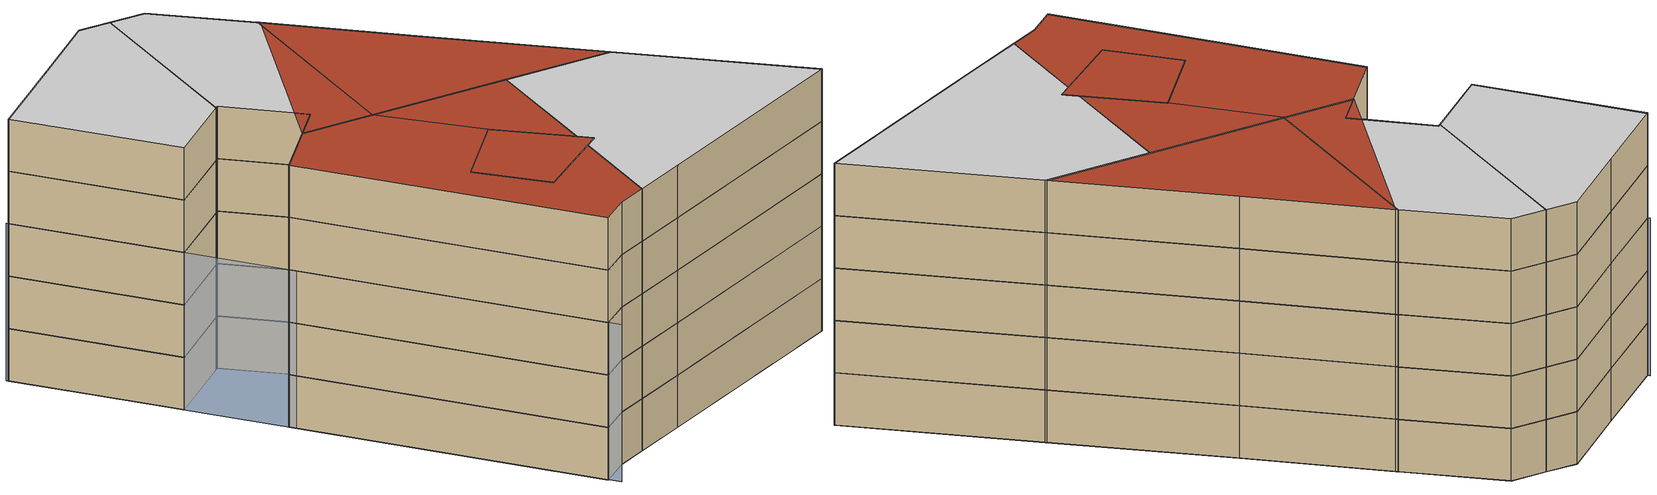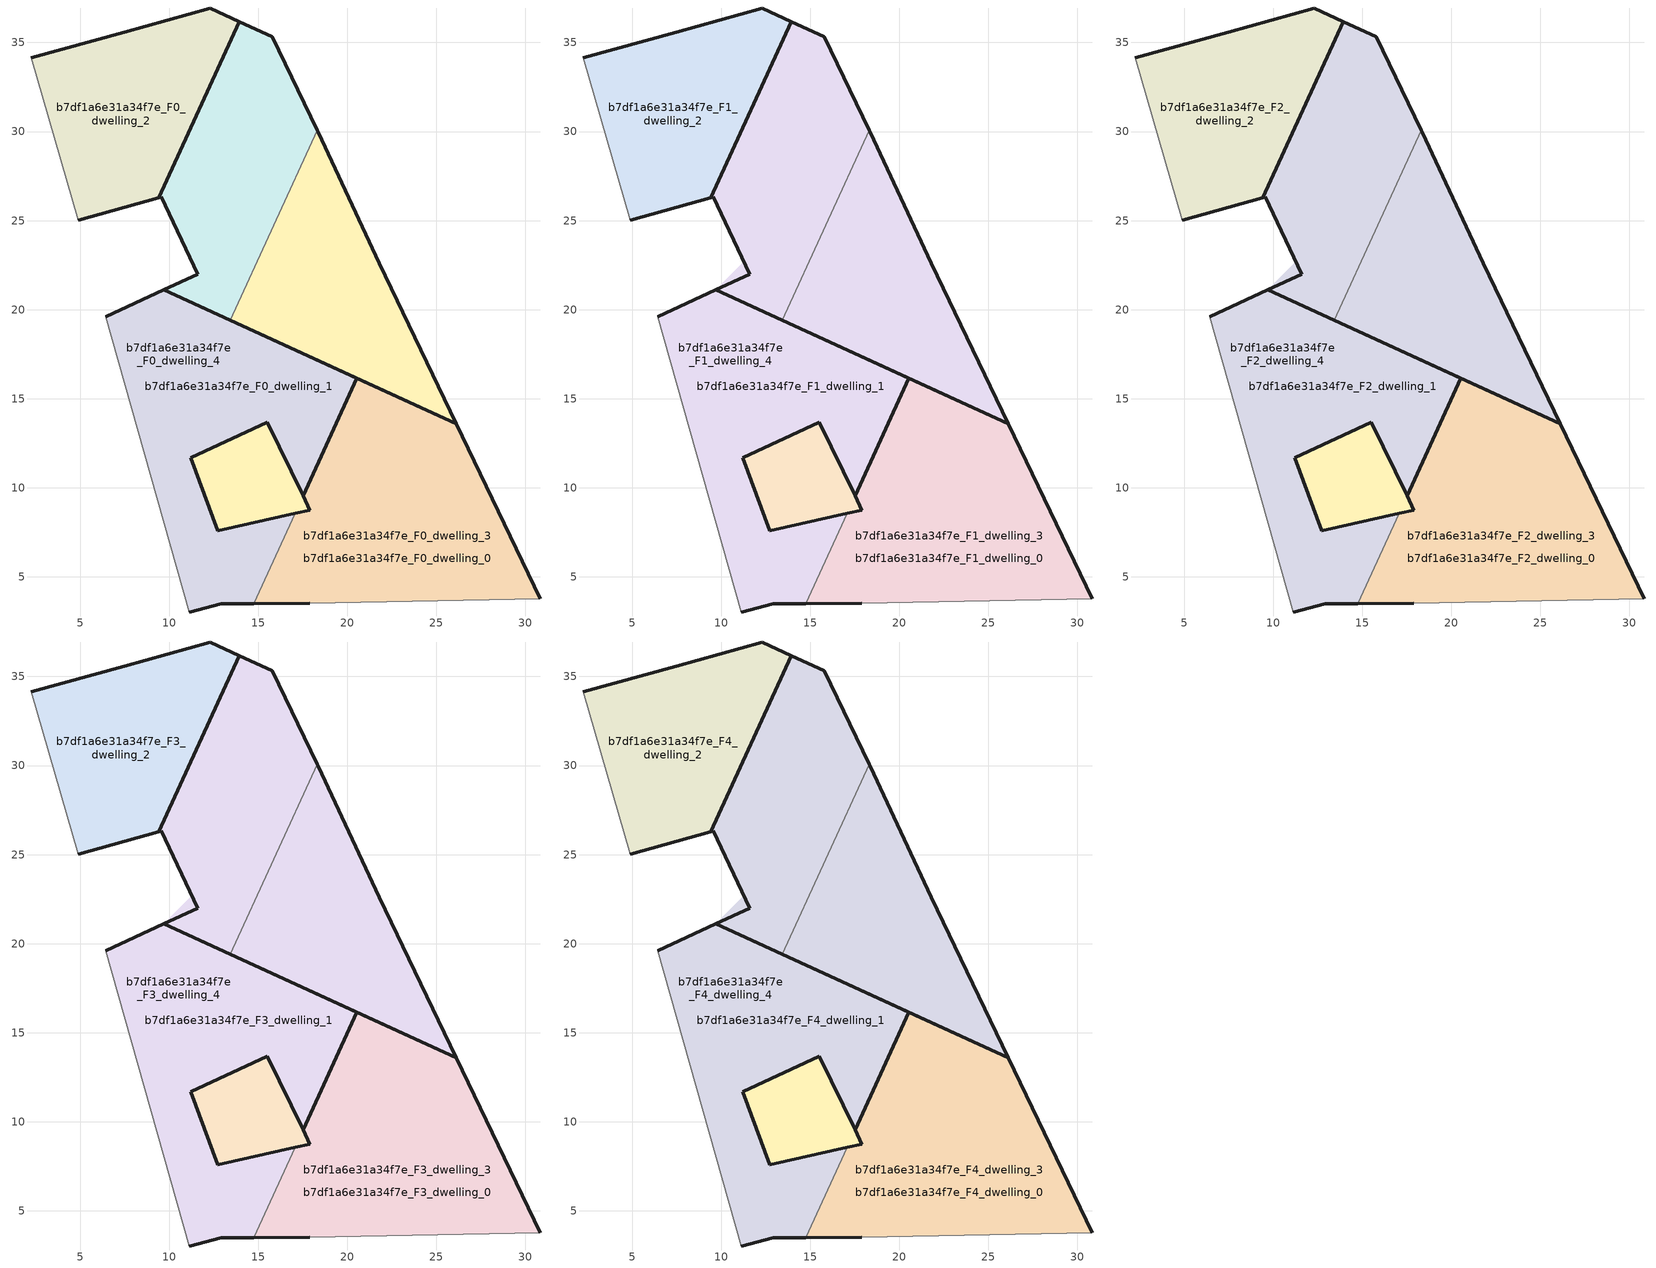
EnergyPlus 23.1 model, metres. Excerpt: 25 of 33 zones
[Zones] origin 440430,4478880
b7df1a6e31a34f7e_F0_dwelling_0
 floor ground (EU_floor_Construction): 30.82,3.78 26.11,13.6 20.54,16.15 17.52,9.55 17.9,8.75 17.07,8.56 14.75,3.5 17.9,3.53 z0; 26.11,13.6 21.79,22.61 18.37,29.95 18.31,30.07 13.43,19.4 20.54,16.15 z0; 14.75,3.5 17.07,8.56 12.74,7.59 11.23,11.69 15.52,13.68 13.43,19.4 9.71,21.11 6.44,19.61 11.14,3.03 12.92,3.48 z0; 17.9,8.75 17.52,9.55 20.54,16.15 13.43,19.4 15.52,13.68 11.23,11.69 12.74,7.59 17.07,8.56 z0
 wall outside (EU_wall_Construction): 18.31,30.07 18.37,29.95 21.79,22.61 26.11,13.6 13.43,19.4 z0:3
 wall to b7df1a6e31a34f7e_F0_dwelling_1 (EU_wall_Construction): 13.43,19.4 18.31,30.07 z0:3
 roof outside (EU_floor_Construction): 13.43,19.4 15.52,13.68 11.23,11.69 12.74,7.59 17.07,8.56 14.75,3.5 12.92,3.48 11.14,3.03 6.44,19.61 9.71,21.11 z3; 18.37,29.95 21.79,22.61 26.11,13.6 20.54,16.15 13.43,19.4 18.16,29.74 z3; 18.16,29.74 13.43,19.4 9.71,21.11 z3; 15.52,13.68 17.52,9.55 17.9,8.75 17.07,8.56 12.74,7.59 11.23,11.69 z3
b7df1a6e31a34f7e_F0_dwelling_1
 floor ground (EU_floor_Construction): 13.43,19.4 18.31,30.07 15.78,35.31 13.94,36.17 9.42,26.29 9.56,26.33 11.6,21.98 9.71,21.11 z0; 14.75,3.5 17.07,8.56 12.74,7.59 11.23,11.69 15.51,13.68 17.52,9.55 20.54,16.15 13.43,19.4 9.71,21.11 6.44,19.61 11.14,3.03 12.92,3.48 z0
 wall outside (EU_wall_Construction): 13.43,19.4 9.71,21.11 11.6,21.98 9.56,26.33 9.42,26.29 13.94,36.17 15.78,35.31 18.31,30.07 z0:3
b7df1a6e31a34f7e_F0_dwelling_2
 floor ground (EU_floor_Construction): 9.42,26.29 13.94,36.17 12.32,36.94 7.49,35.58 2.27,34.14 4.89,25.03 z0
 wall outside (EU_wall_Construction): 2.27,34.14 7.49,35.58 12.32,36.94 13.94,36.17 9.42,26.29 4.89,25.03 z0:3
 wall adiabatic (EU_wall_Construction): 4.89,25.03 2.27,34.14 z0:3
b7df1a6e31a34f7e_F0_dwelling_3
 floor ground (EU_floor_Construction): 26.11,13.6 21.79,22.61 18.37,29.95 18.31,30.07 13.43,19.4 20.54,16.15 z0; 30.82,3.78 26.11,13.6 20.54,16.15 17.52,9.55 17.9,8.75 17.07,8.56 14.75,3.5 17.9,3.53 z0
 wall outside (EU_wall_Construction): 17.9,3.53 14.75,3.5 / 17.07,8.56 17.9,8.75 17.52,9.55 20.54,16.15 26.11,13.6 30.82,3.78 z0:3
 wall adiabatic (EU_wall_Construction): 30.82,3.78 17.9,3.53 z0:3
 wall to b7df1a6e31a34f7e_F0_dwelling_4 (EU_wall_Construction): 14.75,3.5 17.07,8.56 z0:3
b7df1a6e31a34f7e_F0_dwelling_4
 floor ground (EU_floor_Construction): 26.11,13.6 21.79,22.61 18.37,29.95 18.31,30.07 13.43,19.4 20.54,16.15 z0; 17.52,9.55 20.54,16.15 13.43,19.4 15.52,13.68 z0; 13.43,19.4 18.31,30.07 15.78,35.31 13.94,36.17 9.42,26.29 9.56,26.33 11.6,21.98 9.71,21.11 z0; 14.75,3.5 17.07,8.56 12.74,7.59 11.23,11.69 15.52,13.68 13.43,19.4 9.71,21.11 6.44,19.61 11.14,3.03 12.92,3.48 z0
 wall outside (EU_wall_Construction): 14.75,3.5 12.92,3.48 11.14,3.03 / 6.44,19.61 9.71,21.11 20.54,16.15 17.52,9.55 15.52,13.68 11.23,11.69 12.74,7.59 17.07,8.56 z0:3
 wall adiabatic (EU_wall_Construction): 11.14,3.03 6.44,19.61 z0:3
b7df1a6e31a34f7e_F1_dwelling_0
 floor outside (EU_floor_Construction): 26.11,13.6 21.79,22.61 18.37,29.95 18.31,30.07 13.43,19.4 20.54,16.15 z3; 14.75,3.5 17.07,8.56 12.74,7.59 11.23,11.69 15.52,13.68 13.43,19.4 9.71,21.11 6.44,19.61 11.14,3.03 12.92,3.48 z3; 17.9,8.75 17.52,9.55 20.54,16.15 13.43,19.4 15.52,13.68 11.23,11.69 12.74,7.59 17.07,8.56 z3; 30.82,3.78 26.11,13.6 20.54,16.15 17.52,9.55 17.9,8.75 17.07,8.56 14.75,3.5 17.9,3.53 z3
 wall outside (EU_wall_Construction): 18.31,30.07 18.37,29.95 21.79,22.61 26.11,13.6 13.43,19.4 z3:6
 wall to b7df1a6e31a34f7e_F1_dwelling_1 (EU_wall_Construction): 13.43,19.4 18.31,30.07 z3:6
 roof outside (EU_floor_Construction): 13.43,19.4 15.52,13.68 11.23,11.69 12.74,7.59 17.07,8.56 14.75,3.5 12.92,3.48 11.14,3.03 6.44,19.61 9.71,21.11 z6; 18.37,29.95 21.79,22.61 26.11,13.6 20.54,16.15 13.43,19.4 18.16,29.74 z6; 18.16,29.74 13.43,19.4 9.71,21.11 z6; 15.52,13.68 17.52,9.55 17.9,8.75 17.07,8.56 12.74,7.59 11.23,11.69 z6
b7df1a6e31a34f7e_F1_dwelling_1
 floor to b7df1a6e31a34f7e_F0_dwelling_1 (EU_floor_Construction): 13.43,19.4 18.31,30.07 15.78,35.31 13.94,36.17 9.42,26.29 9.56,26.33 11.6,21.98 9.71,21.11 z3; 14.75,3.5 17.07,8.56 12.74,7.59 11.23,11.69 15.51,13.68 17.52,9.55 20.54,16.15 13.43,19.4 9.71,21.11 6.44,19.61 11.14,3.03 12.92,3.48 z3
 wall outside (EU_wall_Construction): 13.43,19.4 9.71,21.11 11.6,21.98 9.56,26.33 9.42,26.29 13.94,36.17 15.78,35.31 18.31,30.07 z3:6
b7df1a6e31a34f7e_F1_dwelling_2
 floor to b7df1a6e31a34f7e_F0_dwelling_2 (EU_floor_Construction): 9.42,26.29 13.94,36.17 12.32,36.94 7.49,35.58 2.27,34.14 4.89,25.03 z3
 wall outside (EU_wall_Construction): 2.27,34.14 7.49,35.58 12.32,36.94 13.94,36.17 9.42,26.29 4.89,25.03 z3:6
 wall adiabatic (EU_wall_Construction): 4.89,25.03 2.27,34.14 z3:6
b7df1a6e31a34f7e_F1_dwelling_3
 floor to b7df1a6e31a34f7e_F0_dwelling_3 (EU_floor_Construction): 26.11,13.6 21.79,22.61 18.37,29.95 18.31,30.07 13.43,19.4 20.54,16.15 z3; 30.82,3.78 26.11,13.6 20.54,16.15 17.52,9.55 17.9,8.75 17.07,8.56 14.75,3.5 17.9,3.53 z3
 wall outside (EU_wall_Construction): 17.9,3.53 14.75,3.5 / 17.07,8.56 17.9,8.75 17.52,9.55 20.54,16.15 26.11,13.6 30.82,3.78 z3:6
 wall adiabatic (EU_wall_Construction): 30.82,3.78 17.9,3.53 z3:6
 wall to b7df1a6e31a34f7e_F1_dwelling_4 (EU_wall_Construction): 14.75,3.5 17.07,8.56 z3:6
b7df1a6e31a34f7e_F1_dwelling_4
 floor to b7df1a6e31a34f7e_F0_dwelling_4 (EU_floor_Construction): 26.11,13.6 21.79,22.61 18.37,29.95 18.16,29.74 13.43,19.4 20.54,16.15 z3; 17.52,9.55 20.54,16.15 13.43,19.4 15.52,13.68 z3; 14.75,3.5 17.07,8.56 12.74,7.59 11.23,11.69 15.52,13.68 13.43,19.4 9.71,21.11 6.44,19.61 11.14,3.03 12.92,3.48 z3; 18.16,29.74 18.37,29.95 18.31,30.07 z3; 18.16,29.74 18.31,30.07 15.78,35.31 13.94,36.17 9.42,26.29 9.56,26.33 11.27,22.7 z3; 13.43,19.4 18.16,29.74 11.27,22.7 11.6,21.98 9.71,21.11 z3; 11.6,21.98 11.27,22.7 9.71,21.11 z3
 wall outside (EU_wall_Construction): 14.75,3.5 12.92,3.48 11.14,3.03 / 6.44,19.61 9.71,21.11 20.54,16.15 17.52,9.55 15.52,13.68 11.23,11.69 12.74,7.59 17.07,8.56 z3:6
 wall adiabatic (EU_wall_Construction): 11.14,3.03 6.44,19.61 z3:6
b7df1a6e31a34f7e_F2_dwelling_0
 floor outside (EU_floor_Construction): 26.11,13.6 21.79,22.61 18.37,29.95 18.31,30.07 13.43,19.4 20.54,16.15 z6; 14.75,3.5 17.07,8.56 12.74,7.59 11.23,11.69 15.52,13.68 13.43,19.4 9.71,21.11 6.44,19.61 11.14,3.03 12.92,3.48 z6; 17.9,8.75 17.52,9.55 20.54,16.15 13.43,19.4 15.52,13.68 11.23,11.69 12.74,7.59 17.07,8.56 z6; 30.82,3.78 26.11,13.6 20.54,16.15 17.52,9.55 17.9,8.75 17.07,8.56 14.75,3.5 17.9,3.53 z6
 wall outside (EU_wall_Construction): 18.31,30.07 18.37,29.95 21.79,22.61 26.11,13.6 13.43,19.4 z6:9
 wall to b7df1a6e31a34f7e_F2_dwelling_1 (EU_wall_Construction): 13.43,19.4 18.31,30.07 z6:9
 roof outside (EU_floor_Construction): 13.43,19.4 15.52,13.68 11.23,11.69 12.74,7.59 17.07,8.56 14.75,3.5 12.92,3.48 11.14,3.03 6.44,19.61 9.71,21.11 z9; 18.37,29.95 21.79,22.61 26.11,13.6 20.54,16.15 13.43,19.4 18.16,29.74 z9; 18.16,29.74 13.43,19.4 9.71,21.11 z9; 15.52,13.68 17.52,9.55 17.9,8.75 17.07,8.56 12.74,7.59 11.23,11.69 z9
b7df1a6e31a34f7e_F2_dwelling_1
 floor to b7df1a6e31a34f7e_F1_dwelling_1 (EU_floor_Construction): 13.43,19.4 18.31,30.07 15.78,35.31 13.94,36.17 9.42,26.29 9.56,26.33 11.6,21.98 9.71,21.11 z6; 14.75,3.5 17.07,8.56 12.74,7.59 11.23,11.69 15.51,13.68 17.52,9.55 20.54,16.15 13.43,19.4 9.71,21.11 6.44,19.61 11.14,3.03 12.92,3.48 z6
 wall outside (EU_wall_Construction): 13.43,19.4 9.71,21.11 11.6,21.98 9.56,26.33 9.42,26.29 13.94,36.17 15.78,35.31 18.31,30.07 z6:9
b7df1a6e31a34f7e_F2_dwelling_2
 floor to b7df1a6e31a34f7e_F1_dwelling_2 (EU_floor_Construction): 9.42,26.29 13.94,36.17 12.32,36.94 7.49,35.58 2.27,34.14 4.89,25.03 z6
 wall outside (EU_wall_Construction): 2.27,34.14 7.49,35.58 12.32,36.94 13.94,36.17 9.42,26.29 4.89,25.03 z6:9
 wall adiabatic (EU_wall_Construction): 4.89,25.03 2.27,34.14 z6:9
b7df1a6e31a34f7e_F2_dwelling_3
 floor to b7df1a6e31a34f7e_F1_dwelling_3 (EU_floor_Construction): 26.11,13.6 21.79,22.61 18.37,29.95 18.31,30.07 13.43,19.4 20.54,16.15 z6; 30.82,3.78 26.11,13.6 20.54,16.15 17.52,9.55 17.9,8.75 17.07,8.56 14.75,3.5 17.9,3.53 z6
 wall outside (EU_wall_Construction): 17.9,3.53 14.75,3.5 / 17.07,8.56 17.9,8.75 17.52,9.55 20.54,16.15 26.11,13.6 30.82,3.78 z6:9
 wall adiabatic (EU_wall_Construction): 30.82,3.78 17.9,3.53 z6:9
 wall to b7df1a6e31a34f7e_F2_dwelling_4 (EU_wall_Construction): 14.75,3.5 17.07,8.56 z6:9
b7df1a6e31a34f7e_F2_dwelling_4
 floor to b7df1a6e31a34f7e_F1_dwelling_4 (EU_floor_Construction): 26.11,13.6 21.79,22.61 18.37,29.95 18.16,29.74 13.43,19.4 20.54,16.15 z6; 17.52,9.55 20.54,16.15 13.43,19.4 15.52,13.68 z6; 14.75,3.5 17.07,8.56 12.74,7.59 11.23,11.69 15.52,13.68 13.43,19.4 9.71,21.11 6.44,19.61 11.14,3.03 12.92,3.48 z6; 18.16,29.74 18.37,29.95 18.31,30.07 z6; 18.16,29.74 18.31,30.07 15.78,35.31 13.94,36.17 9.42,26.29 9.56,26.33 11.27,22.7 z6; 13.43,19.4 18.16,29.74 11.27,22.7 11.6,21.98 9.71,21.11 z6; 11.6,21.98 11.27,22.7 9.71,21.11 z6
 wall outside (EU_wall_Construction): 14.75,3.5 12.92,3.48 11.14,3.03 / 6.44,19.61 9.71,21.11 20.54,16.15 17.52,9.55 15.52,13.68 11.23,11.69 12.74,7.59 17.07,8.56 z6:9
 wall adiabatic (EU_wall_Construction): 11.14,3.03 6.44,19.61 z6:9
b7df1a6e31a34f7e_F3_dwelling_0
 floor outside (EU_floor_Construction): 26.11,13.6 21.79,22.61 18.37,29.95 18.31,30.07 13.43,19.4 20.54,16.15 z9; 14.75,3.5 17.07,8.56 12.74,7.59 11.23,11.69 15.52,13.68 13.43,19.4 9.71,21.11 6.44,19.61 11.14,3.03 12.92,3.48 z9; 17.9,8.75 17.52,9.55 20.54,16.15 13.43,19.4 15.52,13.68 11.23,11.69 12.74,7.59 17.07,8.56 z9; 30.82,3.78 26.11,13.6 20.54,16.15 17.52,9.55 17.9,8.75 17.07,8.56 14.75,3.5 17.9,3.53 z9
 wall outside (EU_wall_Construction): 18.31,30.07 18.37,29.95 21.79,22.61 26.11,13.6 13.43,19.4 z9:12
 wall to b7df1a6e31a34f7e_F3_dwelling_1 (EU_wall_Construction): 13.43,19.4 18.31,30.07 z9:12
 roof outside (EU_floor_Construction): 13.43,19.4 15.52,13.68 11.23,11.69 12.74,7.59 17.07,8.56 14.75,3.5 12.92,3.48 11.14,3.03 6.44,19.61 9.71,21.11 z12; 18.37,29.95 21.79,22.61 26.11,13.6 20.54,16.15 13.43,19.4 18.16,29.74 z12; 18.16,29.74 13.43,19.4 9.71,21.11 z12; 15.52,13.68 17.52,9.55 17.9,8.75 17.07,8.56 12.74,7.59 11.23,11.69 z12
b7df1a6e31a34f7e_F3_dwelling_1
 floor to b7df1a6e31a34f7e_F2_dwelling_1 (EU_floor_Construction): 13.43,19.4 18.31,30.07 15.78,35.31 13.94,36.17 9.42,26.29 9.56,26.33 11.6,21.98 9.71,21.11 z9; 14.75,3.5 17.07,8.56 12.74,7.59 11.23,11.69 15.51,13.68 17.52,9.55 20.54,16.15 13.43,19.4 9.71,21.11 6.44,19.61 11.14,3.03 12.92,3.48 z9
 wall outside (EU_wall_Construction): 13.43,19.4 9.71,21.11 11.6,21.98 9.56,26.33 9.42,26.29 13.94,36.17 15.78,35.31 18.31,30.07 z9:12
b7df1a6e31a34f7e_F3_dwelling_2
 floor to b7df1a6e31a34f7e_F2_dwelling_2 (EU_floor_Construction): 9.42,26.29 13.94,36.17 12.32,36.94 7.49,35.58 2.27,34.14 4.89,25.03 z9
 wall outside (EU_wall_Construction): 2.27,34.14 7.49,35.58 12.32,36.94 13.94,36.17 9.42,26.29 4.89,25.03 z9:12
 wall adiabatic (EU_wall_Construction): 4.89,25.03 2.27,34.14 z9:12
b7df1a6e31a34f7e_F3_dwelling_3
 floor to b7df1a6e31a34f7e_F2_dwelling_3 (EU_floor_Construction): 26.11,13.6 21.79,22.61 18.37,29.95 18.31,30.07 13.43,19.4 20.54,16.15 z9; 30.82,3.78 26.11,13.6 20.54,16.15 17.52,9.55 17.9,8.75 17.07,8.56 14.75,3.5 17.9,3.53 z9
 wall outside (EU_wall_Construction): 17.9,3.53 14.75,3.5 / 17.07,8.56 17.9,8.75 17.52,9.55 20.54,16.15 26.11,13.6 30.82,3.78 z9:12
 wall adiabatic (EU_wall_Construction): 30.82,3.78 17.9,3.53 z9:12
 wall to b7df1a6e31a34f7e_F3_dwelling_4 (EU_wall_Construction): 14.75,3.5 17.07,8.56 z9:12
b7df1a6e31a34f7e_F3_dwelling_4
 floor to b7df1a6e31a34f7e_F2_dwelling_4 (EU_floor_Construction): 26.11,13.6 21.79,22.61 18.37,29.95 18.16,29.74 13.43,19.4 20.54,16.15 z9; 17.52,9.55 20.54,16.15 13.43,19.4 15.52,13.68 z9; 14.75,3.5 17.07,8.56 12.74,7.59 11.23,11.69 15.52,13.68 13.43,19.4 9.71,21.11 6.44,19.61 11.14,3.03 12.92,3.48 z9; 18.16,29.74 18.37,29.95 18.31,30.07 z9; 18.16,29.74 18.31,30.07 15.78,35.31 13.94,36.17 9.42,26.29 9.56,26.33 11.27,22.7 z9; 13.43,19.4 18.16,29.74 11.27,22.7 11.6,21.98 9.71,21.11 z9; 11.6,21.98 11.27,22.7 9.71,21.11 z9
 wall outside (EU_wall_Construction): 14.75,3.5 12.92,3.48 11.14,3.03 / 6.44,19.61 9.71,21.11 20.54,16.15 17.52,9.55 15.52,13.68 11.23,11.69 12.74,7.59 17.07,8.56 z9:12
 wall adiabatic (EU_wall_Construction): 11.14,3.03 6.44,19.61 z9:12
b7df1a6e31a34f7e_F4_dwelling_0
 floor outside (EU_floor_Construction): 26.11,13.6 21.79,22.61 18.37,29.95 18.31,30.07 13.43,19.4 20.54,16.15 z12; 14.75,3.5 17.07,8.56 12.74,7.59 11.23,11.69 15.52,13.68 13.43,19.4 9.71,21.11 6.44,19.61 11.14,3.03 12.92,3.48 z12; 17.9,8.75 17.52,9.55 20.54,16.15 13.43,19.4 15.52,13.68 11.23,11.69 12.74,7.59 17.07,8.56 z12; 30.82,3.78 26.11,13.6 20.54,16.15 17.52,9.55 17.9,8.75 17.07,8.56 14.75,3.5 17.9,3.53 z12
 wall outside (EU_wall_Construction): 18.31,30.07 18.37,29.95 21.79,22.61 26.11,13.6 13.43,19.4 z12:15
 wall to b7df1a6e31a34f7e_F4_dwelling_1 (EU_wall_Construction): 13.43,19.4 18.31,30.07 z12:15
 ceiling to b7df1a6e31a34f7e_F5_dwelling_3 (EU_floor_Construction): 26.11,13.6 30.82,3.78 17.9,3.53 14.75,3.5 17.07,8.56 17.9,8.75 17.52,9.55 20.54,16.15 z15
 roof outside (EU_floor_Construction): 20.54,16.15 17.52,9.55 15.52,13.68 13.43,19.4 z15; 13.43,19.4 15.52,13.68 11.23,11.69 12.74,7.59 17.07,8.56 14.75,3.5 12.92,3.48 11.14,3.03 6.44,19.61 9.71,21.11 z15; 18.37,29.95 21.79,22.61 26.11,13.6 20.54,16.15 13.43,19.4 18.16,29.74 z15; 18.16,29.74 13.43,19.4 9.71,21.11 z15; 18.31,30.07 18.37,29.95 18.16,29.74 z15; 15.52,13.68 17.52,9.55 17.9,8.75 17.07,8.56 12.74,7.59 11.23,11.69 z15
b7df1a6e31a34f7e_F4_dwelling_1
 floor to b7df1a6e31a34f7e_F3_dwelling_1 (EU_floor_Construction): 13.43,19.4 18.31,30.07 15.78,35.31 13.94,36.17 9.42,26.29 9.56,26.33 11.6,21.98 9.71,21.11 z12; 14.75,3.5 17.07,8.56 12.74,7.59 11.23,11.69 15.51,13.68 17.52,9.55 20.54,16.15 13.43,19.4 9.71,21.11 6.44,19.61 11.14,3.03 12.92,3.48 z12
 wall outside (EU_wall_Construction): 13.43,19.4 9.71,21.11 11.6,21.98 9.56,26.33 9.42,26.29 13.94,36.17 15.78,35.31 18.31,30.07 z12:15
 ceiling to b7df1a6e31a34f7e_F5_dwelling_1 (EU_floor_Construction): 15.78,35.31 18.31,30.07 13.43,19.4 9.71,21.11 11.6,21.98 9.56,26.33 9.42,26.29 13.94,36.17 z15
 roof outside (EU_floor_Construction): 20.54,16.15 17.52,9.55 15.51,13.68 11.23,11.69 12.74,7.59 17.07,8.56 14.75,3.5 12.92,3.48 11.14,3.03 6.44,19.61 9.71,21.11 13.43,19.4 z15
b7df1a6e31a34f7e_F4_dwelling_2
 floor to b7df1a6e31a34f7e_F3_dwelling_2 (EU_floor_Construction): 9.42,26.29 13.94,36.17 12.32,36.94 7.49,35.58 2.27,34.14 4.89,25.03 z12
 wall outside (EU_wall_Construction): 2.27,34.14 7.49,35.58 12.32,36.94 13.94,36.17 9.42,26.29 4.89,25.03 z12:15
 wall adiabatic (EU_wall_Construction): 4.89,25.03 2.27,34.14 z12:15
 ceiling to b7df1a6e31a34f7e_F5_dwelling_2 (EU_floor_Construction): 13.94,36.17 9.42,26.29 4.89,25.03 2.27,34.14 7.49,35.58 12.32,36.94 z15
b7df1a6e31a34f7e_F4_dwelling_3
 floor to b7df1a6e31a34f7e_F3_dwelling_3 (EU_floor_Construction): 26.11,13.6 21.79,22.61 18.37,29.95 18.31,30.07 13.43,19.4 20.54,16.15 z12; 30.82,3.78 26.11,13.6 20.54,16.15 17.52,9.55 17.9,8.75 17.07,8.56 14.75,3.5 17.9,3.53 z12
 wall outside (EU_wall_Construction): 17.9,3.53 14.75,3.5 / 17.07,8.56 17.9,8.75 17.52,9.55 20.54,16.15 26.11,13.6 30.82,3.78 z12:15
 wall adiabatic (EU_wall_Construction): 30.82,3.78 17.9,3.53 z12:15
 wall to b7df1a6e31a34f7e_F4_dwelling_4 (EU_wall_Construction): 14.75,3.5 17.07,8.56 z12:15
 ceiling to b7df1a6e31a34f7e_F5_dwelling_3 (EU_floor_Construction): 26.11,13.6 30.82,3.78 17.9,3.53 14.75,3.5 17.07,8.56 17.9,8.75 17.52,9.55 20.54,16.15 z15; 18.37,29.95 21.79,22.61 26.11,13.6 20.54,16.15 13.43,19.4 18.31,30.07 z15
b7df1a6e31a34f7e_F4_dwelling_4
 floor to b7df1a6e31a34f7e_F3_dwelling_4 (EU_floor_Construction): 26.11,13.6 21.79,22.61 18.37,29.95 18.16,29.74 13.43,19.4 20.54,16.15 z12; 17.52,9.55 20.54,16.15 13.43,19.4 15.52,13.68 z12; 14.75,3.5 17.07,8.56 12.74,7.59 11.23,11.69 15.52,13.68 13.43,19.4 9.71,21.11 6.44,19.61 11.14,3.03 12.92,3.48 z12; 18.16,29.74 18.37,29.95 18.31,30.07 z12; 18.16,29.74 18.31,30.07 15.78,35.31 13.94,36.17 9.42,26.29 9.56,26.33 11.27,22.7 z12; 13.43,19.4 18.16,29.74 11.27,22.7 11.6,21.98 9.71,21.11 z12; 11.6,21.98 11.27,22.7 9.71,21.11 z12
 wall outside (EU_wall_Construction): 14.75,3.5 12.92,3.48 11.14,3.03 / 6.44,19.61 9.71,21.11 20.54,16.15 17.52,9.55 15.52,13.68 11.23,11.69 12.74,7.59 17.07,8.56 z12:15
 wall adiabatic (EU_wall_Construction): 11.14,3.03 6.44,19.61 z12:15
 roof outside (EU_roof_Construction): 20.54,16.15 17.52,9.55 15.52,13.68 13.43,19.4 z15; 18.37,29.95 21.79,22.61 26.11,13.6 20.54,16.15 13.43,19.4 18.16,29.74 z15; 18.16,29.74 13.43,19.4 9.71,21.11 11.6,21.98 11.27,22.7 z15; 18.31,30.07 18.37,29.95 18.16,29.74 z15; 15.78,35.31 18.31,30.07 18.16,29.74 11.27,22.7 9.56,26.33 9.42,26.29 13.94,36.17 z15; 13.43,19.4 15.52,13.68 11.23,11.69 12.74,7.59 17.07,8.56 14.75,3.5 12.92,3.48 11.14,3.03 6.44,19.61 9.71,21.11 z15; 11.27,22.7 11.6,21.98 9.71,21.11 z15
shading: 2.25,34.28 11.37,2.36 z0:9
[Building]
EU S2 Campaign: North Axis=0; Terrain=City; Solar Distribution=FullExterior
[Site:Location]
Madrid: Latitude=40.5; Longitude=-3.5; Time Zone=1; Elevation=609
[SizingPeriod:WeatherFileDays]
AnnualSizingPeriod: Begin Month=1; Begin Day of Month=1; End Month=12; End Day of Month=31; Day of Week for Start Day=Monday; Use Weather File Daylight Saving Period=No; Use Weather File Rain and Snow Indicators=No
[MATERIAL]
EU_InternalMass_Material: Roughness=MediumRough; Thickness=0.1; Conductivity=1; Density=1800; Specific Heat=900; Thermal Absorptance=0.9; Solar Absorptance=0.7; Visible Absorptance=0.7
[MATERIAL:NOMASS] Roughness=MediumRough; Thermal Absorptance=0.9; Solar Absorptance=0.7; Visible Absorptance=0.7
Name | Thermal Resistance
EU_wall_NoMass | 0.609216
EU_roof_NoMass | 0.513268
EU_floor_NoMass | 0.568163
[CONSTRUCTION]
EU_wall_Construction: EU_wall_NoMass
EU_roof_Construction: EU_roof_NoMass
EU_floor_Construction: EU_floor_NoMass
EU_InternalMass_Construction: EU_InternalMass_Material
[ZONE] Type=1; Multiplier=1; Ceiling Height=autocalculate; Floor Area=autocalculate; Part of Total Floor Area=Yes
Name | Volume
b7df1a6e31a34f7e_F0_dwelling_0; b7df1a6e31a34f7e_F1_dwelling_0; b7df1a6e31a34f7e_F2_dwelling_0; b7df1a6e31a34f7e_F3_dwelling_0; b7df1a6e31a34f7e_F4_dwelling_0 | 1049.24
b7df1a6e31a34f7e_F0_dwelling_1; b7df1a6e31a34f7e_F1_dwelling_1; b7df1a6e31a34f7e_F2_dwelling_1; b7df1a6e31a34f7e_F3_dwelling_1; b7df1a6e31a34f7e_F4_dwelling_1 | 610.074
b7df1a6e31a34f7e_F0_dwelling_2; b7df1a6e31a34f7e_F1_dwelling_2; b7df1a6e31a34f7e_F2_dwelling_2; b7df1a6e31a34f7e_F3_dwelling_2; b7df1a6e31a34f7e_F4_dwelling_2 | 244.014
b7df1a6e31a34f7e_F0_dwelling_3; b7df1a6e31a34f7e_F1_dwelling_3; b7df1a6e31a34f7e_F2_dwelling_3; b7df1a6e31a34f7e_F3_dwelling_3; b7df1a6e31a34f7e_F4_dwelling_3 | 610.063
b7df1a6e31a34f7e_F0_dwelling_4 | 854.097
b7df1a6e31a34f7e_F1_dwelling_4; b7df1a6e31a34f7e_F2_dwelling_4; b7df1a6e31a34f7e_F3_dwelling_4; b7df1a6e31a34f7e_F4_dwelling_4 | 856.591
[INTERNALMASS] Construction=EU_InternalMass_Construction
Name | Zone or ZoneList | Surface Area
b7df1a6e31a34f7e_F0_dwelling_0_EU_InternalMass | b7df1a6e31a34f7e_F0_dwelling_0 | 81.344
b7df1a6e31a34f7e_F0_dwelling_1_EU_InternalMass | b7df1a6e31a34f7e_F0_dwelling_1 | 81.3508
b7df1a6e31a34f7e_F0_dwelling_2_EU_InternalMass | b7df1a6e31a34f7e_F0_dwelling_2 | 81.3383
b7df1a6e31a34f7e_F0_dwelling_3_EU_InternalMass | b7df1a6e31a34f7e_F0_dwelling_3 | 122.012
b7df1a6e31a34f7e_F0_dwelling_4_EU_InternalMass | b7df1a6e31a34f7e_F0_dwelling_4 | 122.008
b7df1a6e31a34f7e_F1_dwelling_0_EU_InternalMass | b7df1a6e31a34f7e_F1_dwelling_0 | 81.344
b7df1a6e31a34f7e_F1_dwelling_1_EU_InternalMass | b7df1a6e31a34f7e_F1_dwelling_1 | 81.3508
b7df1a6e31a34f7e_F1_dwelling_2_EU_InternalMass | b7df1a6e31a34f7e_F1_dwelling_2 | 81.3383
b7df1a6e31a34f7e_F1_dwelling_3_EU_InternalMass | b7df1a6e31a34f7e_F1_dwelling_3 | 122.012
b7df1a6e31a34f7e_F1_dwelling_4_EU_InternalMass | b7df1a6e31a34f7e_F1_dwelling_4 | 122.008
b7df1a6e31a34f7e_F2_dwelling_0_EU_InternalMass | b7df1a6e31a34f7e_F2_dwelling_0 | 81.344
b7df1a6e31a34f7e_F2_dwelling_1_EU_InternalMass | b7df1a6e31a34f7e_F2_dwelling_1 | 81.3508
b7df1a6e31a34f7e_F2_dwelling_2_EU_InternalMass | b7df1a6e31a34f7e_F2_dwelling_2 | 81.3383
b7df1a6e31a34f7e_F2_dwelling_3_EU_InternalMass | b7df1a6e31a34f7e_F2_dwelling_3 | 122.012
b7df1a6e31a34f7e_F2_dwelling_4_EU_InternalMass | b7df1a6e31a34f7e_F2_dwelling_4 | 122.008
b7df1a6e31a34f7e_F3_dwelling_0_EU_InternalMass | b7df1a6e31a34f7e_F3_dwelling_0 | 81.344
b7df1a6e31a34f7e_F3_dwelling_1_EU_InternalMass | b7df1a6e31a34f7e_F3_dwelling_1 | 81.3508
b7df1a6e31a34f7e_F3_dwelling_2_EU_InternalMass | b7df1a6e31a34f7e_F3_dwelling_2 | 81.3383
b7df1a6e31a34f7e_F3_dwelling_3_EU_InternalMass | b7df1a6e31a34f7e_F3_dwelling_3 | 122.012
b7df1a6e31a34f7e_F3_dwelling_4_EU_InternalMass | b7df1a6e31a34f7e_F3_dwelling_4 | 122.008
b7df1a6e31a34f7e_F4_dwelling_0_EU_InternalMass | b7df1a6e31a34f7e_F4_dwelling_0 | 81.344
b7df1a6e31a34f7e_F4_dwelling_1_EU_InternalMass | b7df1a6e31a34f7e_F4_dwelling_1 | 81.3508
b7df1a6e31a34f7e_F4_dwelling_2_EU_InternalMass | b7df1a6e31a34f7e_F4_dwelling_2 | 81.3383
b7df1a6e31a34f7e_F4_dwelling_3_EU_InternalMass | b7df1a6e31a34f7e_F4_dwelling_3 | 122.012
b7df1a6e31a34f7e_F4_dwelling_4_EU_InternalMass | b7df1a6e31a34f7e_F4_dwelling_4 | 122.008
[OTHEREQUIPMENT] Fuel Type=Electricity; Design Level Calculation Method=Watts/Area; Power per Zone Floor Area=1; Fraction Latent=0; Fraction Radiant=0; Fraction Lost=0; Carbon Dioxide Generation Rate=0; EndUse Subcategory=EU_Step8_InternalGains
Name | Zone or ZoneList or Space or SpaceList | Schedule
EU_Step8_InternalGain_b7df1a6e31a34f7e_F0_dwelling_0_f000 | b7df1a6e31a34f7e_F0_dwelling_0 | EU_Step8_GainSchedule_b7df1a6e31a34f7e_F0_dwelling_0_f000
EU_Step8_InternalGain_b7df1a6e31a34f7e_F0_dwelling_1_f000 | b7df1a6e31a34f7e_F0_dwelling_1 | EU_Step8_GainSchedule_b7df1a6e31a34f7e_F0_dwelling_1_f000
EU_Step8_InternalGain_b7df1a6e31a34f7e_F0_dwelling_2_f000 | b7df1a6e31a34f7e_F0_dwelling_2 | EU_Step8_GainSchedule_b7df1a6e31a34f7e_F0_dwelling_2_f000
EU_Step8_InternalGain_b7df1a6e31a34f7e_F0_dwelling_3_f000 | b7df1a6e31a34f7e_F0_dwelling_3 | EU_Step8_GainSchedule_b7df1a6e31a34f7e_F0_dwelling_3_f000
EU_Step8_InternalGain_b7df1a6e31a34f7e_F0_dwelling_4_f000 | b7df1a6e31a34f7e_F0_dwelling_4 | EU_Step8_GainSchedule_b7df1a6e31a34f7e_F0_dwelling_4_f000
EU_Step8_InternalGain_b7df1a6e31a34f7e_F1_dwelling_0_f000 | b7df1a6e31a34f7e_F1_dwelling_0 | EU_Step8_GainSchedule_b7df1a6e31a34f7e_F1_dwelling_0_f000
EU_Step8_InternalGain_b7df1a6e31a34f7e_F1_dwelling_1_f000 | b7df1a6e31a34f7e_F1_dwelling_1 | EU_Step8_GainSchedule_b7df1a6e31a34f7e_F1_dwelling_1_f000
EU_Step8_InternalGain_b7df1a6e31a34f7e_F1_dwelling_2_f000 | b7df1a6e31a34f7e_F1_dwelling_2 | EU_Step8_GainSchedule_b7df1a6e31a34f7e_F1_dwelling_2_f000
EU_Step8_InternalGain_b7df1a6e31a34f7e_F1_dwelling_3_f000 | b7df1a6e31a34f7e_F1_dwelling_3 | EU_Step8_GainSchedule_b7df1a6e31a34f7e_F1_dwelling_3_f000
EU_Step8_InternalGain_b7df1a6e31a34f7e_F1_dwelling_4_f000 | b7df1a6e31a34f7e_F1_dwelling_4 | EU_Step8_GainSchedule_b7df1a6e31a34f7e_F1_dwelling_4_f000
EU_Step8_InternalGain_b7df1a6e31a34f7e_F2_dwelling_0_f000 | b7df1a6e31a34f7e_F2_dwelling_0 | EU_Step8_GainSchedule_b7df1a6e31a34f7e_F2_dwelling_0_f000
EU_Step8_InternalGain_b7df1a6e31a34f7e_F2_dwelling_1_f000 | b7df1a6e31a34f7e_F2_dwelling_1 | EU_Step8_GainSchedule_b7df1a6e31a34f7e_F2_dwelling_1_f000
EU_Step8_InternalGain_b7df1a6e31a34f7e_F2_dwelling_2_f000 | b7df1a6e31a34f7e_F2_dwelling_2 | EU_Step8_GainSchedule_b7df1a6e31a34f7e_F2_dwelling_2_f000
EU_Step8_InternalGain_b7df1a6e31a34f7e_F2_dwelling_3_f000 | b7df1a6e31a34f7e_F2_dwelling_3 | EU_Step8_GainSchedule_b7df1a6e31a34f7e_F2_dwelling_3_f000
EU_Step8_InternalGain_b7df1a6e31a34f7e_F2_dwelling_4_f000 | b7df1a6e31a34f7e_F2_dwelling_4 | EU_Step8_GainSchedule_b7df1a6e31a34f7e_F2_dwelling_4_f000
EU_Step8_InternalGain_b7df1a6e31a34f7e_F3_dwelling_0_f000 | b7df1a6e31a34f7e_F3_dwelling_0 | EU_Step8_GainSchedule_b7df1a6e31a34f7e_F3_dwelling_0_f000
EU_Step8_InternalGain_b7df1a6e31a34f7e_F3_dwelling_1_f000 | b7df1a6e31a34f7e_F3_dwelling_1 | EU_Step8_GainSchedule_b7df1a6e31a34f7e_F3_dwelling_1_f000
EU_Step8_InternalGain_b7df1a6e31a34f7e_F3_dwelling_2_f000 | b7df1a6e31a34f7e_F3_dwelling_2 | EU_Step8_GainSchedule_b7df1a6e31a34f7e_F3_dwelling_2_f000
EU_Step8_InternalGain_b7df1a6e31a34f7e_F3_dwelling_3_f000 | b7df1a6e31a34f7e_F3_dwelling_3 | EU_Step8_GainSchedule_b7df1a6e31a34f7e_F3_dwelling_3_f000
EU_Step8_InternalGain_b7df1a6e31a34f7e_F3_dwelling_4_f000 | b7df1a6e31a34f7e_F3_dwelling_4 | EU_Step8_GainSchedule_b7df1a6e31a34f7e_F3_dwelling_4_f000
EU_Step8_InternalGain_b7df1a6e31a34f7e_F4_dwelling_0_f000 | b7df1a6e31a34f7e_F4_dwelling_0 | EU_Step8_GainSchedule_b7df1a6e31a34f7e_F4_dwelling_0_f000
EU_Step8_InternalGain_b7df1a6e31a34f7e_F4_dwelling_1_f000 | b7df1a6e31a34f7e_F4_dwelling_1 | EU_Step8_GainSchedule_b7df1a6e31a34f7e_F4_dwelling_1_f000
EU_Step8_InternalGain_b7df1a6e31a34f7e_F4_dwelling_2_f000 | b7df1a6e31a34f7e_F4_dwelling_2 | EU_Step8_GainSchedule_b7df1a6e31a34f7e_F4_dwelling_2_f000
EU_Step8_InternalGain_b7df1a6e31a34f7e_F4_dwelling_3_f000 | b7df1a6e31a34f7e_F4_dwelling_3 | EU_Step8_GainSchedule_b7df1a6e31a34f7e_F4_dwelling_3_f000
EU_Step8_InternalGain_b7df1a6e31a34f7e_F4_dwelling_4_f000 | b7df1a6e31a34f7e_F4_dwelling_4 | EU_Step8_GainSchedule_b7df1a6e31a34f7e_F4_dwelling_4_f000
[ZONEVENTILATION:DESIGNFLOWRATE] Schedule=EU_AlwaysOn; Design Flow Rate Calculation Method=AirChanges/Hour; Air Changes per Hour=0.752966; Ventilation Type=Natural; Fan Pressure Rise=0; Fan Total Efficiency=1; Constant Term Coefficient=1; Temperature Term Coefficient=0; Velocity Term Coefficient=0; Velocity Squared Term Coefficient=0; Minimum Indoor Temperature=-100; Maximum Indoor Temperature=100; Delta Temperature=-100; Minimum Outdoor Temperature=-100; Maximum Outdoor Temperature=100; Maximum Wind Speed=40
Name | Zone or ZoneList or Space or SpaceList
EU_ConstantAir_b7df1a6e31a34f7e_F0_dwelling_0 | b7df1a6e31a34f7e_F0_dwelling_0
EU_ConstantAir_b7df1a6e31a34f7e_F0_dwelling_1 | b7df1a6e31a34f7e_F0_dwelling_1
EU_ConstantAir_b7df1a6e31a34f7e_F0_dwelling_2 | b7df1a6e31a34f7e_F0_dwelling_2
EU_ConstantAir_b7df1a6e31a34f7e_F0_dwelling_3 | b7df1a6e31a34f7e_F0_dwelling_3
EU_ConstantAir_b7df1a6e31a34f7e_F0_dwelling_4 | b7df1a6e31a34f7e_F0_dwelling_4
EU_ConstantAir_b7df1a6e31a34f7e_F1_dwelling_0 | b7df1a6e31a34f7e_F1_dwelling_0
EU_ConstantAir_b7df1a6e31a34f7e_F1_dwelling_1 | b7df1a6e31a34f7e_F1_dwelling_1
EU_ConstantAir_b7df1a6e31a34f7e_F1_dwelling_2 | b7df1a6e31a34f7e_F1_dwelling_2
EU_ConstantAir_b7df1a6e31a34f7e_F1_dwelling_3 | b7df1a6e31a34f7e_F1_dwelling_3
EU_ConstantAir_b7df1a6e31a34f7e_F1_dwelling_4 | b7df1a6e31a34f7e_F1_dwelling_4
EU_ConstantAir_b7df1a6e31a34f7e_F2_dwelling_0 | b7df1a6e31a34f7e_F2_dwelling_0
EU_ConstantAir_b7df1a6e31a34f7e_F2_dwelling_1 | b7df1a6e31a34f7e_F2_dwelling_1
EU_ConstantAir_b7df1a6e31a34f7e_F2_dwelling_2 | b7df1a6e31a34f7e_F2_dwelling_2
EU_ConstantAir_b7df1a6e31a34f7e_F2_dwelling_3 | b7df1a6e31a34f7e_F2_dwelling_3
EU_ConstantAir_b7df1a6e31a34f7e_F2_dwelling_4 | b7df1a6e31a34f7e_F2_dwelling_4
EU_ConstantAir_b7df1a6e31a34f7e_F3_dwelling_0 | b7df1a6e31a34f7e_F3_dwelling_0
EU_ConstantAir_b7df1a6e31a34f7e_F3_dwelling_1 | b7df1a6e31a34f7e_F3_dwelling_1
EU_ConstantAir_b7df1a6e31a34f7e_F3_dwelling_2 | b7df1a6e31a34f7e_F3_dwelling_2
EU_ConstantAir_b7df1a6e31a34f7e_F3_dwelling_3 | b7df1a6e31a34f7e_F3_dwelling_3
EU_ConstantAir_b7df1a6e31a34f7e_F3_dwelling_4 | b7df1a6e31a34f7e_F3_dwelling_4
EU_ConstantAir_b7df1a6e31a34f7e_F4_dwelling_0 | b7df1a6e31a34f7e_F4_dwelling_0
EU_ConstantAir_b7df1a6e31a34f7e_F4_dwelling_1 | b7df1a6e31a34f7e_F4_dwelling_1
EU_ConstantAir_b7df1a6e31a34f7e_F4_dwelling_2 | b7df1a6e31a34f7e_F4_dwelling_2
EU_ConstantAir_b7df1a6e31a34f7e_F4_dwelling_3 | b7df1a6e31a34f7e_F4_dwelling_3
EU_ConstantAir_b7df1a6e31a34f7e_F4_dwelling_4 | b7df1a6e31a34f7e_F4_dwelling_4
[HVACTEMPLATE:THERMOSTAT] Constant Heating Setpoint=20; Constant Cooling Setpoint=50
EU_HeatOnly_b7df1a6e31a34f7e_F0_dwelling_0; EU_HeatOnly_b7df1a6e31a34f7e_F0_dwelling_1; EU_HeatOnly_b7df1a6e31a34f7e_F0_dwelling_2; EU_HeatOnly_b7df1a6e31a34f7e_F0_dwelling_3; EU_HeatOnly_b7df1a6e31a34f7e_F0_dwelling_4; EU_HeatOnly_b7df1a6e31a34f7e_F1_dwelling_0; EU_HeatOnly_b7df1a6e31a34f7e_F1_dwelling_1; EU_HeatOnly_b7df1a6e31a34f7e_F1_dwelling_2; EU_HeatOnly_b7df1a6e31a34f7e_F1_dwelling_3; EU_HeatOnly_b7df1a6e31a34f7e_F1_dwelling_4; EU_HeatOnly_b7df1a6e31a34f7e_F2_dwelling_0; EU_HeatOnly_b7df1a6e31a34f7e_F2_dwelling_1; EU_HeatOnly_b7df1a6e31a34f7e_F2_dwelling_2; EU_HeatOnly_b7df1a6e31a34f7e_F2_dwelling_3; EU_HeatOnly_b7df1a6e31a34f7e_F2_dwelling_4; EU_HeatOnly_b7df1a6e31a34f7e_F3_dwelling_0; EU_HeatOnly_b7df1a6e31a34f7e_F3_dwelling_1; EU_HeatOnly_b7df1a6e31a34f7e_F3_dwelling_2; EU_HeatOnly_b7df1a6e31a34f7e_F3_dwelling_3; EU_HeatOnly_b7df1a6e31a34f7e_F3_dwelling_4; EU_HeatOnly_b7df1a6e31a34f7e_F4_dwelling_0; EU_HeatOnly_b7df1a6e31a34f7e_F4_dwelling_1; EU_HeatOnly_b7df1a6e31a34f7e_F4_dwelling_2; EU_HeatOnly_b7df1a6e31a34f7e_F4_dwelling_3; EU_HeatOnly_b7df1a6e31a34f7e_F4_dwelling_4
[HVACTEMPLATE:ZONE:IDEALLOADSAIRSYSTEM] System Availability Schedule=EU_AlwaysOn; Maximum Heating Supply Air Temperature=50; Minimum Cooling Supply Air Temperature=13; Maximum Heating Supply Air Humidity Ratio=0.0156; Minimum Cooling Supply Air Humidity Ratio=0.0077; Heating Limit=NoLimit; Cooling Limit=NoLimit; Heating Availability Schedule=EU_AlwaysOn; Cooling Availability Schedule=EU_CoolingOff; Dehumidification Control Type=ConstantSensibleHeatRatio; Cooling Sensible Heat Ratio=0.7; Dehumidification Setpoint=60; Humidification Control Type=None; Humidification Setpoint=30; Outdoor Air Method=None; Outdoor Air Flow Rate per Person=0.00944; Outdoor Air Flow Rate per Zone Floor Area=0; Outdoor Air Flow Rate per Zone=0; Demand Controlled Ventilation Type=None; Outdoor Air Economizer Type=NoEconomizer; Heat Recovery Type=None; Sensible Heat Recovery Effectiveness=0.7; Latent Heat Recovery Effectiveness=0.65
Name | Template Thermostat
b7df1a6e31a34f7e_F0_dwelling_0 | EU_HeatOnly_b7df1a6e31a34f7e_F0_dwelling_0
b7df1a6e31a34f7e_F0_dwelling_1 | EU_HeatOnly_b7df1a6e31a34f7e_F0_dwelling_1
b7df1a6e31a34f7e_F0_dwelling_2 | EU_HeatOnly_b7df1a6e31a34f7e_F0_dwelling_2
b7df1a6e31a34f7e_F0_dwelling_3 | EU_HeatOnly_b7df1a6e31a34f7e_F0_dwelling_3
b7df1a6e31a34f7e_F0_dwelling_4 | EU_HeatOnly_b7df1a6e31a34f7e_F0_dwelling_4
b7df1a6e31a34f7e_F1_dwelling_0 | EU_HeatOnly_b7df1a6e31a34f7e_F1_dwelling_0
b7df1a6e31a34f7e_F1_dwelling_1 | EU_HeatOnly_b7df1a6e31a34f7e_F1_dwelling_1
b7df1a6e31a34f7e_F1_dwelling_2 | EU_HeatOnly_b7df1a6e31a34f7e_F1_dwelling_2
b7df1a6e31a34f7e_F1_dwelling_3 | EU_HeatOnly_b7df1a6e31a34f7e_F1_dwelling_3
b7df1a6e31a34f7e_F1_dwelling_4 | EU_HeatOnly_b7df1a6e31a34f7e_F1_dwelling_4
b7df1a6e31a34f7e_F2_dwelling_0 | EU_HeatOnly_b7df1a6e31a34f7e_F2_dwelling_0
b7df1a6e31a34f7e_F2_dwelling_1 | EU_HeatOnly_b7df1a6e31a34f7e_F2_dwelling_1
b7df1a6e31a34f7e_F2_dwelling_2 | EU_HeatOnly_b7df1a6e31a34f7e_F2_dwelling_2
b7df1a6e31a34f7e_F2_dwelling_3 | EU_HeatOnly_b7df1a6e31a34f7e_F2_dwelling_3
b7df1a6e31a34f7e_F2_dwelling_4 | EU_HeatOnly_b7df1a6e31a34f7e_F2_dwelling_4
b7df1a6e31a34f7e_F3_dwelling_0 | EU_HeatOnly_b7df1a6e31a34f7e_F3_dwelling_0
b7df1a6e31a34f7e_F3_dwelling_1 | EU_HeatOnly_b7df1a6e31a34f7e_F3_dwelling_1
b7df1a6e31a34f7e_F3_dwelling_2 | EU_HeatOnly_b7df1a6e31a34f7e_F3_dwelling_2
b7df1a6e31a34f7e_F3_dwelling_3 | EU_HeatOnly_b7df1a6e31a34f7e_F3_dwelling_3
b7df1a6e31a34f7e_F3_dwelling_4 | EU_HeatOnly_b7df1a6e31a34f7e_F3_dwelling_4
b7df1a6e31a34f7e_F4_dwelling_0 | EU_HeatOnly_b7df1a6e31a34f7e_F4_dwelling_0
b7df1a6e31a34f7e_F4_dwelling_1 | EU_HeatOnly_b7df1a6e31a34f7e_F4_dwelling_1
b7df1a6e31a34f7e_F4_dwelling_2 | EU_HeatOnly_b7df1a6e31a34f7e_F4_dwelling_2
b7df1a6e31a34f7e_F4_dwelling_3 | EU_HeatOnly_b7df1a6e31a34f7e_F4_dwelling_3
b7df1a6e31a34f7e_F4_dwelling_4 | EU_HeatOnly_b7df1a6e31a34f7e_F4_dwelling_4
[SIZING:ZONE] Zone Cooling Design Supply Air Temperature Input Method=SupplyAirTemperature; Zone Cooling Design Supply Air Temperature=13; Zone Heating Design Supply Air Temperature Input Method=SupplyAirTemperature; Zone Heating Design Supply Air Temperature=50; Zone Cooling Design Supply Air Humidity Ratio=0.008; Zone Heating Design Supply Air Humidity Ratio=0.008; Cooling Design Air Flow Method=DesignDay; Cooling Design Air Flow Rate=0; Cooling Minimum Air Flow per Zone Floor Area=0.000762; Cooling Minimum Air Flow=0; Cooling Minimum Air Flow Fraction=0.2; Heating Design Air Flow Method=DesignDay; Heating Design Air Flow Rate=0; Heating Maximum Air Flow per Zone Floor Area=0.002032; Heating Maximum Air Flow=0.141576; Heating Maximum Air Flow Fraction=0.3; Account for Dedicated Outdoor Air System=No; Dedicated Outdoor Air System Control Strategy=NeutralSupplyAir; Dedicated Outdoor Air Low Setpoint Temperature for Design=autosize; Dedicated Outdoor Air High Setpoint Temperature for Design=autosize; Zone Load Sizing Method=Sensible Load Only No Latent Load; Zone Latent Cooling Design Supply Air Humidity Ratio Input Method=HumidityRatioDifference; Zone Cooling Design Supply Air Humidity Ratio Difference=0.005; Zone Latent Heating Design Supply Air Humidity Ratio Input Method=HumidityRatioDifference; Zone Humidification Design Supply Air Humidity Ratio Difference=0.005
b7df1a6e31a34f7e_F0_dwelling_0; b7df1a6e31a34f7e_F0_dwelling_1; b7df1a6e31a34f7e_F0_dwelling_2; b7df1a6e31a34f7e_F0_dwelling_3; b7df1a6e31a34f7e_F0_dwelling_4; b7df1a6e31a34f7e_F1_dwelling_0; b7df1a6e31a34f7e_F1_dwelling_1; b7df1a6e31a34f7e_F1_dwelling_2; b7df1a6e31a34f7e_F1_dwelling_3; b7df1a6e31a34f7e_F1_dwelling_4; b7df1a6e31a34f7e_F2_dwelling_0; b7df1a6e31a34f7e_F2_dwelling_1; b7df1a6e31a34f7e_F2_dwelling_2; b7df1a6e31a34f7e_F2_dwelling_3; b7df1a6e31a34f7e_F2_dwelling_4; b7df1a6e31a34f7e_F3_dwelling_0; b7df1a6e31a34f7e_F3_dwelling_1; b7df1a6e31a34f7e_F3_dwelling_2; b7df1a6e31a34f7e_F3_dwelling_3; b7df1a6e31a34f7e_F3_dwelling_4; b7df1a6e31a34f7e_F4_dwelling_0; b7df1a6e31a34f7e_F4_dwelling_1; b7df1a6e31a34f7e_F4_dwelling_2; b7df1a6e31a34f7e_F4_dwelling_3; b7df1a6e31a34f7e_F4_dwelling_4
[SCHEDULE:CONSTANT]
Name | Hourly Value
EU_AlwaysOn | 1
EU_CoolingOff | 0
[SCHEDULE:FILE] Column Number=1; Rows to Skip at Top=0; Number of Hours of Data=8760; Column Separator=Comma; Interpolate to Timestep=No; Minutes per Item=60; Adjust Schedule for Daylight Savings=Yes
Name | File
EU_Step8_GainSchedule_b7df1a6e31a34f7e_F0_dwelling_0_f000 | ../../schedules/b7df1a6e31a34f7e/b7df1a6e31a34f7e_F0_dwelling_0_f000_gain.csv
EU_Step8_GainSchedule_b7df1a6e31a34f7e_F0_dwelling_1_f000 | ../../schedules/b7df1a6e31a34f7e/b7df1a6e31a34f7e_F0_dwelling_1_f000_gain.csv
EU_Step8_GainSchedule_b7df1a6e31a34f7e_F0_dwelling_2_f000 | ../../schedules/b7df1a6e31a34f7e/b7df1a6e31a34f7e_F0_dwelling_2_f000_gain.csv
EU_Step8_GainSchedule_b7df1a6e31a34f7e_F0_dwelling_3_f000 | ../../schedules/b7df1a6e31a34f7e/b7df1a6e31a34f7e_F0_dwelling_3_f000_gain.csv
EU_Step8_GainSchedule_b7df1a6e31a34f7e_F0_dwelling_4_f000 | ../../schedules/b7df1a6e31a34f7e/b7df1a6e31a34f7e_F0_dwelling_4_f000_gain.csv
EU_Step8_GainSchedule_b7df1a6e31a34f7e_F1_dwelling_0_f000 | ../../schedules/b7df1a6e31a34f7e/b7df1a6e31a34f7e_F1_dwelling_0_f000_gain.csv
EU_Step8_GainSchedule_b7df1a6e31a34f7e_F1_dwelling_1_f000 | ../../schedules/b7df1a6e31a34f7e/b7df1a6e31a34f7e_F1_dwelling_1_f000_gain.csv
EU_Step8_GainSchedule_b7df1a6e31a34f7e_F1_dwelling_2_f000 | ../../schedules/b7df1a6e31a34f7e/b7df1a6e31a34f7e_F1_dwelling_2_f000_gain.csv
EU_Step8_GainSchedule_b7df1a6e31a34f7e_F1_dwelling_3_f000 | ../../schedules/b7df1a6e31a34f7e/b7df1a6e31a34f7e_F1_dwelling_3_f000_gain.csv
EU_Step8_GainSchedule_b7df1a6e31a34f7e_F1_dwelling_4_f000 | ../../schedules/b7df1a6e31a34f7e/b7df1a6e31a34f7e_F1_dwelling_4_f000_gain.csv
EU_Step8_GainSchedule_b7df1a6e31a34f7e_F2_dwelling_0_f000 | ../../schedules/b7df1a6e31a34f7e/b7df1a6e31a34f7e_F2_dwelling_0_f000_gain.csv
EU_Step8_GainSchedule_b7df1a6e31a34f7e_F2_dwelling_1_f000 | ../../schedules/b7df1a6e31a34f7e/b7df1a6e31a34f7e_F2_dwelling_1_f000_gain.csv
EU_Step8_GainSchedule_b7df1a6e31a34f7e_F2_dwelling_2_f000 | ../../schedules/b7df1a6e31a34f7e/b7df1a6e31a34f7e_F2_dwelling_2_f000_gain.csv
EU_Step8_GainSchedule_b7df1a6e31a34f7e_F2_dwelling_3_f000 | ../../schedules/b7df1a6e31a34f7e/b7df1a6e31a34f7e_F2_dwelling_3_f000_gain.csv
EU_Step8_GainSchedule_b7df1a6e31a34f7e_F2_dwelling_4_f000 | ../../schedules/b7df1a6e31a34f7e/b7df1a6e31a34f7e_F2_dwelling_4_f000_gain.csv
EU_Step8_GainSchedule_b7df1a6e31a34f7e_F3_dwelling_0_f000 | ../../schedules/b7df1a6e31a34f7e/b7df1a6e31a34f7e_F3_dwelling_0_f000_gain.csv
EU_Step8_GainSchedule_b7df1a6e31a34f7e_F3_dwelling_1_f000 | ../../schedules/b7df1a6e31a34f7e/b7df1a6e31a34f7e_F3_dwelling_1_f000_gain.csv
EU_Step8_GainSchedule_b7df1a6e31a34f7e_F3_dwelling_2_f000 | ../../schedules/b7df1a6e31a34f7e/b7df1a6e31a34f7e_F3_dwelling_2_f000_gain.csv
EU_Step8_GainSchedule_b7df1a6e31a34f7e_F3_dwelling_3_f000 | ../../schedules/b7df1a6e31a34f7e/b7df1a6e31a34f7e_F3_dwelling_3_f000_gain.csv
EU_Step8_GainSchedule_b7df1a6e31a34f7e_F3_dwelling_4_f000 | ../../schedules/b7df1a6e31a34f7e/b7df1a6e31a34f7e_F3_dwelling_4_f000_gain.csv
EU_Step8_GainSchedule_b7df1a6e31a34f7e_F4_dwelling_0_f000 | ../../schedules/b7df1a6e31a34f7e/b7df1a6e31a34f7e_F4_dwelling_0_f000_gain.csv
EU_Step8_GainSchedule_b7df1a6e31a34f7e_F4_dwelling_1_f000 | ../../schedules/b7df1a6e31a34f7e/b7df1a6e31a34f7e_F4_dwelling_1_f000_gain.csv
EU_Step8_GainSchedule_b7df1a6e31a34f7e_F4_dwelling_2_f000 | ../../schedules/b7df1a6e31a34f7e/b7df1a6e31a34f7e_F4_dwelling_2_f000_gain.csv
EU_Step8_GainSchedule_b7df1a6e31a34f7e_F4_dwelling_3_f000 | ../../schedules/b7df1a6e31a34f7e/b7df1a6e31a34f7e_F4_dwelling_3_f000_gain.csv
EU_Step8_GainSchedule_b7df1a6e31a34f7e_F4_dwelling_4_f000 | ../../schedules/b7df1a6e31a34f7e/b7df1a6e31a34f7e_F4_dwelling_4_f000_gain.csv
